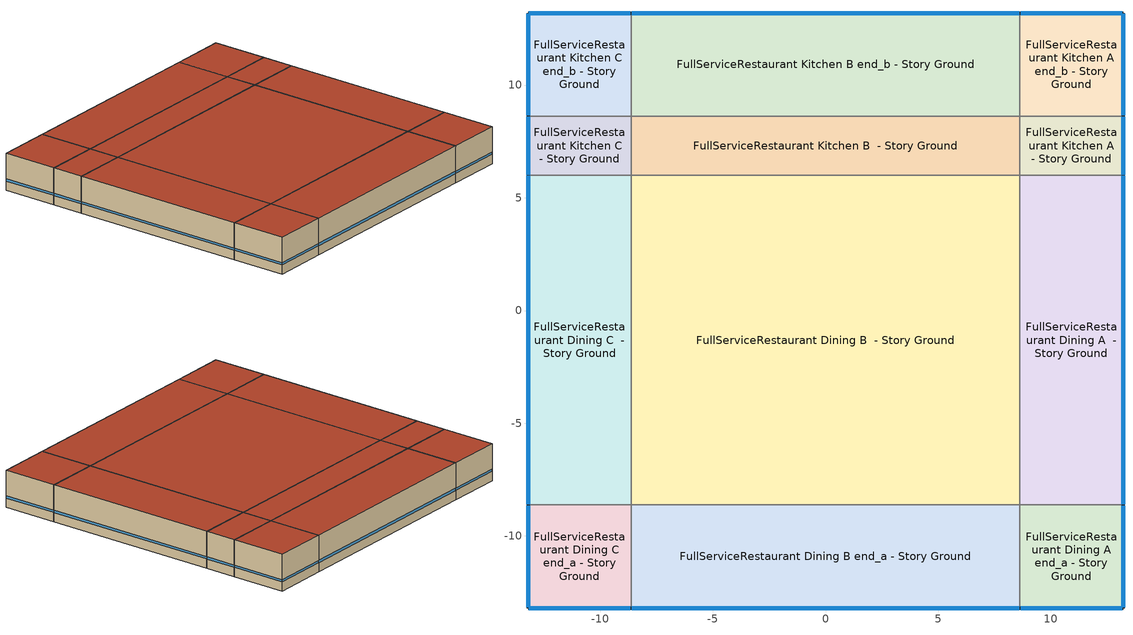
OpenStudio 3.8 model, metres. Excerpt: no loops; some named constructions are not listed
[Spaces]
FullServiceRestaurant Dining A end_a - Story Ground
 floor ground (Foundation F 126 Perim 914 Area 209): 13.2,-13.2 8.63,-13.2 8.63,-8.63 13.2,-8.63 z0
 wall outside: 8.63,-13.2 13.2,-13.2 13.2,-8.63 z0:3.05
 wall to FullServiceRestaurant Dining B end_a - Story Ground: 8.63,-8.63 8.63,-13.2 z0:3.05
 wall to FullServiceRestaurant Dining A  - Story Ground: 13.2,-8.63 8.63,-8.63 z0:3.05
 window (Window U-1.01 SHGC 0.74): 13.2,-13.17 13.2,-8.65 / 8.65,-13.2 13.17,-13.2 z0.76:0.95
 roof outside: 13.2,-8.63 8.63,-8.63 8.63,-13.2 13.2,-13.2 z3.05
FullServiceRestaurant Dining B end_a - Story Ground
 floor ground (Foundation F 126 Perim 1725 Area 7888): 8.63,-13.2 -8.63,-13.2 -8.63,-8.63 8.63,-8.63 z0
 wall outside: -8.63,-13.2 8.63,-13.2 z0:3.05
 wall to FullServiceRestaurant Dining C end_a - Story Ground: -8.63,-8.63 -8.63,-13.2 z0:3.05
 wall to FullServiceRestaurant Dining B  - Story Ground: 8.63,-8.63 -8.63,-8.63 z0:3.05
 window (Window U-1.01 SHGC 0.74): -8.6,-13.2 8.6,-13.2 z0.76:0.95
 roof outside: 8.63,-8.63 -8.63,-8.63 -8.63,-13.2 8.63,-13.2 z3.05
FullServiceRestaurant Dining C end_a - Story Ground
 floor ground (Foundation F 126 Perim 914 Area 209): -8.63,-13.2 -13.2,-13.2 -13.2,-8.63 -8.63,-8.63 z0
 wall outside: -13.2,-8.63 -13.2,-13.2 -8.63,-13.2 z0:3.05
 wall to FullServiceRestaurant Dining C  - Story Ground: -8.63,-8.63 -13.2,-8.63 z0:3.05
 window (Window U-1.01 SHGC 0.74): -13.17,-13.2 -8.65,-13.2 / -13.2,-8.65 -13.2,-13.17 z0.76:0.95
 roof outside: -8.63,-8.63 -13.2,-8.63 -13.2,-13.2 -8.63,-13.2 z3.05
FullServiceRestaurant Dining A  - Story Ground
 floor ground (Foundation F 126 Perim 1462 Area 6686): 13.2,-8.63 8.63,-8.63 8.63,6 13.2,6 z0
 wall outside: 13.2,-8.63 13.2,6 z0:3.05
 wall to FullServiceRestaurant Dining B  - Story Ground: 8.63,6 8.63,-8.63 z0:3.05
 wall to FullServiceRestaurant Kitchen A  - Story Ground: 13.2,6 8.63,6 z0:3.05
 window (Window U-1.01 SHGC 0.74): 13.2,-8.6 13.2,5.97 z0.76:0.95
 roof outside: 13.2,6 8.63,6 8.63,-8.63 13.2,-8.63 z3.05
FullServiceRestaurant Dining B  - Story Ground
 floor ground (Foundation F 126 Perim 0 Area 25229): 8.63,-8.63 -8.63,-8.63 -8.63,6 8.63,6 z0
 wall to FullServiceRestaurant Dining C  - Story Ground: -8.63,6 -8.63,-8.63 z0:3.05
 wall to FullServiceRestaurant Kitchen B  - Story Ground: 8.63,6 -8.63,6 z0:3.05
 roof outside: 8.63,6 -8.63,6 -8.63,-8.63 8.63,-8.63 z3.05
FullServiceRestaurant Dining C  - Story Ground
 floor ground (Foundation F 126 Perim 1462 Area 6686): -8.63,-8.63 -13.2,-8.63 -13.2,6 -8.63,6 z0
 wall outside: -13.2,6 -13.2,-8.63 z0:3.05
 wall to FullServiceRestaurant Kitchen C  - Story Ground: -8.63,6 -13.2,6 z0:3.05
 window (Window U-1.01 SHGC 0.74): -13.2,5.97 -13.2,-8.6 z0.76:0.95
 roof outside: -8.63,6 -13.2,6 -13.2,-8.63 -8.63,-8.63 z3.05
FullServiceRestaurant Kitchen A  - Story Ground
 floor ground (Foundation F 126 Perim 263 Area 1202): 13.2,6 8.63,6 8.63,8.63 13.2,8.63 z0
 wall outside: 13.2,6 13.2,8.63 z0:3.05
 wall to FullServiceRestaurant Kitchen B  - Story Ground: 8.63,8.63 8.63,6 z0:3.05
 wall to FullServiceRestaurant Kitchen A end_b - Story Ground: 13.2,8.63 8.63,8.63 z0:3.05
 window (Window U-1.01 SHGC 0.74): 13.2,6.02 13.2,8.6 z0.76:0.95
 roof outside: 13.2,8.63 8.63,8.63 8.63,6 13.2,6 z3.05
FullServiceRestaurant Kitchen B  - Story Ground
 floor ground (Foundation F 126 Perim 0 Area 4536): 8.63,6 -8.63,6 -8.63,8.63 8.63,8.63 z0
 wall to FullServiceRestaurant Kitchen C  - Story Ground: -8.63,8.63 -8.63,6 z0:3.05
 wall to FullServiceRestaurant Kitchen B end_b - Story Ground: 8.63,8.63 -8.63,8.63 z0:3.05
 roof outside: 8.63,8.63 -8.63,8.63 -8.63,6 8.63,6 z3.05
FullServiceRestaurant Kitchen C  - Story Ground
 floor ground (Foundation F 126 Perim 263 Area 1202): -8.63,6 -13.2,6 -13.2,8.63 -8.63,8.63 z0
 wall outside: -13.2,8.63 -13.2,6 z0:3.05
 wall to FullServiceRestaurant Kitchen C end_b - Story Ground: -8.63,8.63 -13.2,8.63 z0:3.05
 window (Window U-1.01 SHGC 0.74): -13.2,8.6 -13.2,6.02 z0.76:0.95
 roof outside: -8.63,8.63 -13.2,8.63 -13.2,6 -8.63,6 z3.05
FullServiceRestaurant Kitchen A end_b - Story Ground
 floor ground (Foundation F 126 Perim 914 Area 209): 13.2,8.63 8.63,8.63 8.63,13.2 13.2,13.2 z0
 wall outside: 13.2,8.63 13.2,13.2 8.63,13.2 z0:3.05
 wall to FullServiceRestaurant Kitchen B end_b - Story Ground: 8.63,13.2 8.63,8.63 z0:3.05
 window (Window U-1.01 SHGC 0.74): 13.2,8.65 13.2,13.17 / 13.17,13.2 8.65,13.2 z0.76:0.95
 roof outside: 13.2,13.2 8.63,13.2 8.63,8.63 13.2,8.63 z3.05
FullServiceRestaurant Kitchen B end_b - Story Ground
 floor ground (Foundation F 126 Perim 1725 Area 7888): 8.63,8.63 -8.63,8.63 -8.63,13.2 8.63,13.2 z0
 wall outside: 8.63,13.2 -8.63,13.2 z0:3.05
 wall to FullServiceRestaurant Kitchen C end_b - Story Ground: -8.63,13.2 -8.63,8.63 z0:3.05
 window (Window U-1.01 SHGC 0.74): 8.6,13.2 -8.6,13.2 z0.76:0.95
 roof outside: 8.63,13.2 -8.63,13.2 -8.63,8.63 8.63,8.63 z3.05
FullServiceRestaurant Kitchen C end_b - Story Ground
 floor ground (Foundation F 126 Perim 914 Area 209): -8.63,8.63 -13.2,8.63 -13.2,13.2 -8.63,13.2 z0
 wall outside: -8.63,13.2 -13.2,13.2 -13.2,8.63 z0:3.05
 window (Window U-1.01 SHGC 0.74): -13.2,13.17 -13.2,8.65 / -8.65,13.2 -13.17,13.2 z0.76:0.95
 roof outside: -8.63,13.2 -13.2,13.2 -13.2,8.63 -8.63,8.63 z3.05
[SizingPeriod:DesignDay] Barometric Pressure {Pa}=101037; Wind Speed {m/s}=4.6; Wind Direction {deg}=230; Rain Indicator=No; Snow Indicator=No; Day of Month=21; Day Type=SummerDesignDay; Daylight Saving Time Indicator=No; Humidity Condition Type=Wetbulb; Dry-Bulb Temperature Range Modifier Type=DefaultMultipliers; Solar Model Indicator=ASHRAETau
Name | Maximum Dry-Bulb Temperature {C} | Daily Dry-Bulb Temperature Range {deltaC} | Month | Wetbulb or DewPoint at Maximum Dry-Bulb {C} | ASHRAE Clear Sky Optical Depth for Beam Irradiance | ASHRAE Clear Sky Optical Depth for Diffuse Irradiance
Wilmington New Cast October .4% Condns DB=>MCWB 1 | 27.8 | 10.4 | 10 | 20.6 | 0.352 | 2.466
Wilmington New Cast September .4% Condns DB=>MCWB 1 | 32 | 9.7 | 9 | 22.9 | 0.404 | 2.32
[Schedule:Ruleset]
Name | Default Day Schedule | Summer Design Day Schedule | Winter Design Day Schedule
Clothing Schedule | Clothing Schedule Default Winter Clothes
FoodService_Restaurant BLDG_LIGHT_EndUseData | FoodService_Restaurant BLDG_LIGHT_EndUseData Default | FoodService_Restaurant BLDG_LIGHT_EndUseData Summer Design Day | FoodService_Restaurant BLDG_LIGHT_EndUseData Winter Design Day
FoodService_Restaurant BLDG_EQUIP_EndUseData | FoodService_Restaurant BLDG_EQUIP_EndUseData Default | FoodService_Restaurant BLDG_EQUIP_EndUseData Summer Design Day | FoodService_Restaurant BLDG_EQUIP_EndUseData Winter Design Day
FullServiceRestaurant Infil Half On | FullServiceRestaurant Infil Half On Default | FullServiceRestaurant Infil Half On Summer Design Day | FullServiceRestaurant Infil Half On Winter Design Day
FullServiceRestaurant Gas Equip | FullServiceRestaurant Gas Equip Default | FullServiceRestaurant Gas Equip Summer Design Day | FullServiceRestaurant Gas Equip Winter Design Day
FoodService_Restaurant BLDG_LIGHT_EndUseData BPR Adjusted | FoodService_Restaurant BLDG_LIGHT_EndUseData Default 1 | FoodService_Restaurant BLDG_LIGHT_EndUseData Summer Design Day 1 | FoodService_Restaurant BLDG_LIGHT_EndUseData Winter Design Day 1
FoodService_Restaurant BLDG_EQUIP_EndUseData BPR Adjusted | FoodService_Restaurant BLDG_EQUIP_EndUseData Default 1 | FoodService_Restaurant BLDG_EQUIP_EndUseData Summer Design Day 1 | FoodService_Restaurant BLDG_EQUIP_EndUseData Winter Design Day 1
[Schedule:Day]
Clothing Schedule Default Winter Clothes; FoodService_Restaurant BLDG_LIGHT_EndUseData Summer Design Day; FoodService_Restaurant BLDG_EQUIP_EndUseData Summer Design Day; FoodService_Restaurant BLDG_LIGHT_EndUseData Summer Design Day 1; FoodService_Restaurant BLDG_EQUIP_EndUseData Summer Design Day 1: 24, 0, 1
Clothing Schedule Summer Clothes: 24, 0, 0.5
Air Velocity Schedule Default: 24, 0, 0.2
Work Efficiency Schedule Default; FoodService_Restaurant BLDG_LIGHT_EndUseData Winter Design Day; FoodService_Restaurant BLDG_EQUIP_EndUseData Winter Design Day; FullServiceRestaurant Gas Equip Winter Design Day; FoodService_Restaurant BLDG_LIGHT_EndUseData Winter Design Day 1; FoodService_Restaurant BLDG_EQUIP_EndUseData Winter Design Day 1: 24, 0, 0
FullServiceRestaurant Bldg Occ Sat Day: Average, 5, 0, 0, 5, 15, 0.0125, 5, 30, 0.025, 5, 45, 0.0375, 6, 0, 0.05, 6, 15, 0.1625, 6, 30, 0.275, 6, 45, 0.3875, 7, 0, 0.5, 8, 0, 0.5, 8, 15, 0.475, 8, 30, 0.45, 8, 45, 0.425, 9, 0, 0.4, 9, 15, 0.4125, 9, 30, 0.425, 9, 45, 0.4375, 10, 0, 0.45, 10, 15, 0.4625, 10, 30, 0.475, 10, 45, 0.4875, 11, 0, 0.5, 12, 0, 0.5, 12, 15, 0.4625, 12, 30, 0.425, 12, 45, 0.3875, 13, 0, 0.35, 13, 15, 0.3375, 13, 30, 0.325, 13, 45, 0.3125, 14, 0, 0.3, 16, 0, 0.3, 16, 15, 0.4, 16, 30, 0.5, 16, 45, 0.6, 17, 0, 0.7, 18, 0, 0.7, 18, 15, 0.6875, 18, 30, 0.675, 18, 45, 0.6625, 19, 0, 0.65, 19, 15, 0.625, 19, 30, 0.6, 19, 45, 0.575, 20, 0, 0.55, 20, 15, 0.5, 20, 30, 0.45, 20, 45, 0.4, 21, 0, 0.35, 21, 15, 0.275, 21, 30, 0.2, 21, 45, 0.125, 22, 0, 0.05, 22, 15, 0.0375, 22, 30, 0.025, 22, 45, 0.0125, 23, 0, 0, 24, 0, 0
FullServiceRestaurant Bldg Occ Sun Day: Average, 5, 0, 0, 5, 15, 0.0125, 5, 30, 0.025, 5, 45, 0.0375, 6, 0, 0.05, 6, 15, 0.1625, 6, 30, 0.275, 6, 45, 0.3875, 7, 0, 0.5, 7, 30, 0.5, 7, 45, 0.4625, 8, 0, 0.425, 8, 15, 0.3875, 8, 30, 0.35, 8, 45, 0.3125, 9, 0, 0.275, 9, 15, 0.2375, 9, 30, 0.2, 9, 45, 0.25, 10, 0, 0.3, 10, 15, 0.35, 10, 30, 0.4, 10, 45, 0.45, 11, 0, 0.5, 12, 0, 0.5, 12, 15, 0.45, 12, 30, 0.4, 12, 45, 0.35, 13, 0, 0.3, 13, 15, 0.275, 13, 30, 0.25, 13, 45, 0.225, 14, 0, 0.2, 14, 15, 0.2125, 14, 30, 0.225, 14, 45, 0.2375, 15, 0, 0.25, 15, 15, 0.275, 15, 30, 0.3, 15, 45, 0.325, 16, 0, 0.35, 16, 15, 0.4, 16, 30, 0.45, 16, 45, 0.5, 17, 0, 0.55, 17, 15, 0.5875, 17, 30, 0.625, 17, 45, 0.6625, 18, 0, 0.7, 18, 15, 0.6125, 18, 30, 0.525, 18, 45, 0.4375, 19, 0, 0.35, 19, 15, 0.3125, 19, 30, 0.275, 19, 45, 0.2375, 20, 0, 0.2, 21, 0, 0.2, 21, 15, 0.1625, 21, 30, 0.125, 21, 45, 0.0875, 22, 0, 0.05, 22, 15, 0.0375, 22, 30, 0.025, 22, 45, 0.0125, 23, 0, 0, 24, 0, 0
FoodService_Restaurant BLDG_LIGHT_EndUseData Default: Average, 0, 15, 0.448694, 0, 30, 0.414388, 0, 45, 0.390493, 1, 0, 0.366598, 1, 15, 0.342703, 1, 30, 0.318808, 1, 45, 0.307923, 2, 0, 0.297039, 2, 15, 0.286154, 2, 30, 0.27527, 2, 45, 0.270536, 3, 0, 0.265803, 3, 15, 0.261069, 3, 30, 0.256336, 3, 45, 0.258912, 4, 0, 0.261488, 4, 15, 0.264065, 4, 30, 0.266641, 4, 45, 0.268898, 5, 0, 0.271156, 5, 15, 0.273413, 5, 30, 0.27567, 5, 45, 0.28172, 6, 0, 0.287771, 6, 15, 0.293821, 6, 30, 0.299872, 6, 45, 0.327251, 7, 0, 0.354631, 7, 15, 0.382011, 7, 30, 0.409391, 7, 45, 0.441211, 8, 0, 0.473031, 8, 15, 0.504852, 8, 30, 0.536672, 8, 45, 0.564383, 9, 0, 0.592093, 9, 15, 0.619803, 9, 30, 0.647513, 9, 45, 0.66562, 10, 0, 0.683728, 10, 15, 0.701835, 10, 30, 0.719943, 10, 45, 0.727528, 11, 0, 0.735112, 11, 15, 0.742697, 11, 30, 0.750282, 11, 45, 0.751146, 12, 0, 0.752009, 12, 15, 0.752873, 12, 30, 0.753736, 12, 45, 0.754057, 13, 0, 0.754377, 13, 15, 0.754698, 13, 30, 0.755019, 13, 45, 0.755124, 14, 0, 0.755229, 14, 15, 0.755334, 14, 30, 0.755439, 14, 45, 0.75514, 15, 0, 0.754842, 15, 15, 0.754543, 15, 30, 0.754245, 15, 45, 0.754332, 16, 0, 0.754418, 16, 15, 0.754505, 16, 30, 0.754592, 16, 45, 0.754481, 17, 0, 0.75437, 17, 15, 0.754259, 17, 30, 0.754149, 17, 45, 0.757791, 18, 0, 0.761434, 18, 15, 0.765076, 18, 30, 0.768719, 18, 45, 0.768791, 19, 0, 0.768863, 19, 15, 0.768935, 19, 30, 0.769007, 19, 45, 0.76771, 20, 0, 0.766413, 20, 15, 0.765115, 20, 30, 0.763818, 20, 45, 0.758298, 21, 0, 0.752779, 21, 15, 0.747259, 21, 30, 0.741739, 21, 45, 0.726026, 22, 0, 0.710313, 22, 15, 0.6946, 22, 30, 0.678887, 22, 45, 0.647068, 23, 0, 0.61525, 23, 15, 0.583431, 23, 30, 0.551612, 23, 45, 0.517306, 24, 0, 0.483
FoodService_Restaurant BLDG_EQUIP_EndUseData Default: Average, 0, 15, 0.036094, 0, 30, 0.0349795, 0, 45, 0.033865, 1, 0, 0.0327505, 1, 15, 0.031636, 1, 30, 0.0440643, 1, 45, 0.0564927, 2, 0, 0.068921, 2, 15, 0.0901505, 2, 30, 0.11138, 2, 45, 0.132609, 3, 0, 0.153839, 3, 15, 0.15955, 3, 30, 0.165261, 3, 45, 0.170972, 4, 0, 0.176683, 4, 15, 0.181556, 4, 30, 0.186428, 4, 45, 0.191301, 5, 0, 0.196174, 5, 15, 0.214018, 5, 30, 0.231862, 5, 45, 0.249706, 6, 0, 0.26755, 6, 15, 0.297036, 6, 30, 0.326521, 6, 45, 0.356007, 7, 0, 0.385492, 7, 15, 0.406222, 7, 30, 0.426951, 7, 45, 0.44768, 8, 0, 0.46841, 8, 15, 0.475041, 8, 30, 0.481673, 8, 45, 0.488304, 9, 0, 0.494935, 9, 15, 0.501039, 9, 30, 0.507142, 9, 45, 0.513246, 10, 0, 0.519349, 10, 7, 0.522401, 10, 22, 0.525517, 10, 37, 0.528632, 10, 52, 0.531748, 11, 7, 0.534863, 11, 22, 0.533293, 11, 37, 0.531723, 11, 52, 0.530153, 12, 7, 0.528583, 12, 22, 0.530897, 12, 37, 0.533211, 12, 52, 0.535525, 13, 7, 0.537839, 13, 22, 0.536925, 13, 37, 0.536011, 13, 52, 0.535097, 14, 7, 0.534183, 14, 22, 0.534993, 14, 37, 0.535802, 14, 52, 0.536612, 15, 7, 0.537422, 15, 22, 0.539933, 15, 37, 0.542444, 15, 52, 0.544955, 16, 7, 0.547466, 16, 22, 0.547077, 16, 37, 0.546687, 16, 52, 0.546298, 17, 7, 0.545909, 17, 22, 0.540587, 17, 37, 0.535265, 17, 52, 0.529943, 18, 7, 0.524621, 18, 22, 0.515368, 18, 37, 0.506116, 18, 52, 0.496863, 19, 7, 0.48761, 19, 15, 0.482984, 19, 30, 0.465932, 19, 45, 0.44888, 20, 0, 0.431828, 20, 15, 0.414776, 20, 30, 0.374302, 20, 45, 0.333829, 21, 0, 0.293355, 21, 15, 0.252882, 21, 30, 0.216473, 21, 45, 0.180064, 22, 0, 0.143655, 22, 15, 0.107246, 22, 30, 0.093217, 22, 45, 0.079188, 23, 0, 0.065159, 23, 15, 0.05113, 23, 30, 0.047371, 23, 45, 0.043612, 24, 0, 0.039853
FoodService_Restaurant BLDG_EQUIP_EndUseData Fri Day: Average, 0, 15, 0.0654663, 0, 30, 0.0643916, 0, 45, 0.0633168, 1, 0, 0.0622421, 1, 15, 0.0611674, 1, 30, 0.0731628, 1, 45, 0.0851581, 2, 0, 0.0971535, 2, 15, 0.117347, 2, 30, 0.13754, 2, 45, 0.157734, 3, 0, 0.177927, 3, 15, 0.183529, 3, 30, 0.189131, 3, 45, 0.194733, 4, 0, 0.200335, 4, 15, 0.20491, 4, 30, 0.209485, 4, 45, 0.214059, 5, 0, 0.218634, 5, 15, 0.235326, 5, 30, 0.252018, 5, 45, 0.26871, 6, 0, 0.285402, 6, 15, 0.317513, 6, 30, 0.349624, 6, 45, 0.381734, 7, 0, 0.413845, 7, 15, 0.435799, 7, 30, 0.457752, 7, 45, 0.479706, 8, 0, 0.50166, 8, 15, 0.514879, 8, 30, 0.528098, 8, 45, 0.541318, 9, 0, 0.554537, 9, 15, 0.567098, 9, 30, 0.579659, 9, 45, 0.59222, 10, 0, 0.604781, 10, 7, 0.611062, 10, 22, 0.611215, 10, 37, 0.611368, 10, 52, 0.611521, 11, 7, 0.611674, 11, 22, 0.606017, 11, 37, 0.600361, 11, 52, 0.594704, 12, 7, 0.589048, 12, 22, 0.584274, 12, 37, 0.5795, 12, 52, 0.574726, 13, 7, 0.569952, 13, 22, 0.567996, 13, 37, 0.566041, 13, 52, 0.564085, 14, 7, 0.562129, 14, 22, 0.561549, 14, 37, 0.560969, 14, 52, 0.56039, 15, 7, 0.55981, 15, 22, 0.565737, 15, 37, 0.571663, 15, 52, 0.57759, 16, 7, 0.583517, 16, 22, 0.583056, 16, 37, 0.582596, 16, 52, 0.582135, 17, 7, 0.581674, 17, 22, 0.576903, 17, 37, 0.572132, 17, 52, 0.567361, 18, 7, 0.56259, 18, 22, 0.555193, 18, 37, 0.547797, 18, 52, 0.5404, 19, 7, 0.533004, 19, 15, 0.529306, 19, 30, 0.515861, 19, 45, 0.502416, 20, 0, 0.488971, 20, 15, 0.475526, 20, 30, 0.454559, 20, 45, 0.433593, 21, 0, 0.412627, 21, 15, 0.39166, 21, 30, 0.355875, 21, 45, 0.32009, 22, 0, 0.284304, 22, 15, 0.248519, 22, 30, 0.206754, 22, 45, 0.164989, 23, 0, 0.123224, 23, 15, 0.0814597, 23, 30, 0.0774613, 23, 45, 0.073463, 24, 0, 0.0694646
FoodService_Restaurant BLDG_EQUIP_EndUseData Sat Day: Average, 0, 15, 0.057106, 0, 30, 0.0594654, 0, 45, 0.0618247, 1, 0, 0.0641841, 1, 15, 0.0665435, 1, 30, 0.0689029, 1, 45, 0.0712623, 2, 0, 0.0736217, 2, 15, 0.075981, 2, 30, 0.0783404, 2, 45, 0.0806998, 3, 0, 0.0830592, 3, 15, 0.103032, 3, 30, 0.123005, 3, 45, 0.142978, 4, 0, 0.162951, 4, 15, 0.168649, 4, 30, 0.174348, 4, 45, 0.180047, 5, 0, 0.185746, 5, 15, 0.188976, 5, 30, 0.192207, 5, 45, 0.195438, 6, 0, 0.198668, 6, 15, 0.215869, 6, 30, 0.23307, 6, 45, 0.250271, 7, 0, 0.267472, 7, 15, 0.304034, 7, 30, 0.340597, 7, 45, 0.37716, 8, 0, 0.413722, 8, 15, 0.437096, 8, 30, 0.460469, 8, 45, 0.483842, 9, 0, 0.507216, 9, 15, 0.537683, 9, 30, 0.56815, 9, 45, 0.598618, 10, 0, 0.629085, 10, 15, 0.63074, 10, 30, 0.632396, 10, 45, 0.634051, 11, 0, 0.635706, 11, 15, 0.632211, 11, 30, 0.628717, 11, 45, 0.625222, 12, 0, 0.621727, 12, 15, 0.616119, 12, 30, 0.610511, 12, 45, 0.604902, 13, 0, 0.599294, 13, 15, 0.594302, 13, 30, 0.58931, 13, 45, 0.584319, 14, 0, 0.579327, 14, 15, 0.578563, 14, 30, 0.577798, 14, 45, 0.577033, 15, 0, 0.576269, 15, 15, 0.575374, 15, 30, 0.574479, 15, 45, 0.573585, 16, 0, 0.57269, 16, 15, 0.570944, 16, 30, 0.569198, 16, 45, 0.567453, 17, 0, 0.565707, 17, 15, 0.553271, 17, 30, 0.540835, 17, 45, 0.528399, 18, 0, 0.515963, 18, 15, 0.502145, 18, 30, 0.488327, 18, 45, 0.47451, 19, 0, 0.460692, 19, 15, 0.441369, 19, 30, 0.422046, 19, 45, 0.402723, 20, 0, 0.383399, 20, 15, 0.346574, 20, 30, 0.309749, 20, 45, 0.272924, 21, 0, 0.236099, 21, 15, 0.204853, 21, 30, 0.173608, 21, 45, 0.142363, 22, 0, 0.111118, 22, 15, 0.0989206, 22, 30, 0.0867236, 22, 45, 0.0745265, 23, 0, 0.0623295, 23, 15, 0.0604337, 23, 30, 0.058538, 23, 45, 0.0566423, 24, 0, 0.0547466
FoodService_Restaurant BLDG_EQUIP_EndUseData Sun Day: Average, 0, 15, 0.0567536, 0, 30, 0.0587605, 0, 45, 0.0607675, 1, 0, 0.0627745, 1, 15, 0.0647814, 1, 30, 0.0667884, 1, 45, 0.0687954, 2, 0, 0.0708023, 2, 15, 0.0728093, 2, 30, 0.0748163, 2, 45, 0.0768232, 3, 0, 0.0788302, 3, 15, 0.0966782, 3, 30, 0.114526, 3, 45, 0.132374, 4, 0, 0.150222, 4, 15, 0.157036, 4, 30, 0.163851, 4, 45, 0.170665, 5, 0, 0.177479, 5, 15, 0.180283, 5, 30, 0.183086, 5, 45, 0.18589, 6, 0, 0.188694, 6, 15, 0.201952, 6, 30, 0.215211, 6, 45, 0.228469, 7, 0, 0.241728, 7, 15, 0.274937, 7, 30, 0.308145, 7, 45, 0.341354, 8, 0, 0.374563, 8, 15, 0.404744, 8, 30, 0.434924, 8, 45, 0.465105, 9, 0, 0.495285, 9, 15, 0.526291, 9, 30, 0.557297, 9, 45, 0.588304, 10, 0, 0.61931, 10, 15, 0.620197, 10, 30, 0.621084, 10, 45, 0.621971, 11, 0, 0.622858, 11, 15, 0.619806, 11, 30, 0.616754, 11, 45, 0.613702, 12, 0, 0.610649, 12, 15, 0.605077, 12, 30, 0.599504, 12, 45, 0.593931, 13, 0, 0.588358, 13, 15, 0.58389, 13, 30, 0.579422, 13, 45, 0.574955, 14, 0, 0.570487, 14, 15, 0.56609, 14, 30, 0.561693, 14, 45, 0.557296, 15, 0, 0.552898, 15, 15, 0.552841, 15, 30, 0.552784, 15, 45, 0.552727, 16, 0, 0.55267, 16, 15, 0.549972, 16, 30, 0.547274, 16, 45, 0.544575, 17, 0, 0.541877, 17, 15, 0.52657, 17, 30, 0.511263, 17, 45, 0.495956, 18, 0, 0.480649, 18, 15, 0.464057, 18, 30, 0.447465, 18, 45, 0.430873, 19, 0, 0.41428, 19, 15, 0.375163, 19, 30, 0.336046, 19, 45, 0.296929, 20, 0, 0.257812, 20, 15, 0.2242, 20, 30, 0.190588, 20, 45, 0.156976, 21, 0, 0.123364, 21, 15, 0.120384, 21, 30, 0.117405, 21, 45, 0.114426, 22, 0, 0.111447, 22, 15, 0.0996658, 22, 30, 0.0878845, 22, 45, 0.0761031, 23, 0, 0.0643218, 23, 15, 0.061928, 23, 30, 0.0595342, 23, 45, 0.0571404, 24, 0, 0.0547466
FullServiceRestaurant Infil Half On Default; FullServiceRestaurant Infil Half On Winter Design Day; FullServiceRestaurant Infil Half On Summer Design Day; FullServiceRestaurant Infil Half On Default|WntrDsn|SmrDsn|Sun|Sat Day: 5, 0, 1, 24, 0, 0.5
FullServiceRestaurant Gas Equip Default; autogen FullServiceRestaurant Gas Equip 1_day_sch: Average, 0, 15, 0.0275, 0, 30, 0.02, 4, 30, 0.02, 4, 45, 0.0275, 5, 0, 0.035, 5, 15, 0.0425, 5, 30, 0.05, 5, 45, 0.0625, 6, 0, 0.075, 6, 15, 0.0875, 6, 30, 0.1, 6, 45, 0.1125, 7, 0, 0.125, 7, 15, 0.1375, 7, 30, 0.15, 7, 45, 0.1625, 8, 0, 0.175, 8, 15, 0.1875, 8, 30, 0.2, 8, 45, 0.1875, 9, 0, 0.175, 9, 15, 0.1625, 9, 30, 0.15, 9, 45, 0.175, 10, 0, 0.2, 10, 15, 0.225, 10, 30, 0.25, 12, 30, 0.25, 12, 45, 0.2375, 13, 0, 0.225, 13, 15, 0.2125, 13, 30, 0.2, 13, 45, 0.1875, 14, 0, 0.175, 14, 15, 0.1625, 14, 30, 0.15, 14, 45, 0.1625, 15, 0, 0.175, 15, 15, 0.1875, 15, 30, 0.2, 15, 45, 0.225, 16, 0, 0.25, 16, 15, 0.275, 16, 30, 0.3, 18, 0, 0.3, 18, 15, 0.2875, 18, 30, 0.275, 18, 45, 0.2625, 19, 0, 0.25, 19, 15, 0.2375, 19, 30, 0.225, 19, 45, 0.2125, 20, 0, 0.2, 20, 30, 0.2, 20, 45, 0.1875, 21, 0, 0.175, 21, 15, 0.1625, 21, 30, 0.15, 21, 45, 0.1375, 22, 0, 0.125, 22, 15, 0.1125, 22, 30, 0.1, 22, 45, 0.0875, 23, 0, 0.075, 23, 15, 0.0625, 23, 30, 0.05, 23, 45, 0.0425, 24, 0, 0.035
FullServiceRestaurant Gas Equip Default|Sun Day: Average, 4, 0, 0.02, 4, 15, 0.0275, 4, 30, 0.035, 4, 45, 0.0425, 5, 0, 0.05, 5, 15, 0.0625, 5, 30, 0.075, 5, 45, 0.0875, 6, 0, 0.1, 6, 15, 0.1125, 6, 30, 0.125, 6, 45, 0.1375, 7, 0, 0.15, 7, 15, 0.1625, 7, 30, 0.175, 7, 45, 0.1875, 8, 0, 0.2, 8, 15, 0.1875, 8, 30, 0.175, 8, 45, 0.1625, 9, 0, 0.15, 9, 15, 0.175, 9, 30, 0.2, 9, 45, 0.225, 10, 0, 0.25, 11, 0, 0.25, 11, 15, 0.2375, 11, 30, 0.225, 11, 45, 0.2125, 12, 0, 0.2, 12, 15, 0.1875, 12, 30, 0.175, 12, 45, 0.1625, 13, 0, 0.15, 13, 15, 0.1625, 13, 30, 0.175, 13, 45, 0.1875, 14, 0, 0.2, 14, 15, 0.225, 14, 30, 0.25, 14, 45, 0.275, 15, 0, 0.3, 16, 30, 0.3, 16, 45, 0.275, 17, 0, 0.25, 17, 15, 0.225, 17, 30, 0.2, 18, 0, 0.2, 18, 15, 0.1875, 18, 30, 0.175, 18, 45, 0.1625, 19, 0, 0.15, 19, 15, 0.1375, 19, 30, 0.125, 19, 45, 0.1125, 20, 0, 0.1, 20, 15, 0.0875, 20, 30, 0.075, 20, 45, 0.0625, 21, 0, 0.05, 21, 15, 0.0425, 21, 30, 0.035, 21, 45, 0.0275, 22, 0, 0.02, 24, 0, 0.02
FullServiceRestaurant Gas Equip Summer Design Day: 24, 0, 0.25
Building Hours of Operation NonResidential Saturday; Building Hours of Operation NonResidential Sunday: 6, 30, 0, 21, 30, 1, 24, 0, 0
autogen FoodService_Restaurant BLDG_LIGHT_EndUseData 0_day_sch; autogen FoodService_Restaurant BLDG_LIGHT_EndUseData 1_day_sch: Average, 0, 15, 0.480725, 0, 30, 0.44985, 0, 45, 0.428344, 1, 0, 0.406839, 1, 15, 0.385333, 1, 30, 0.363828, 1, 45, 0.354032, 2, 0, 0.344236, 2, 15, 0.33444, 2, 30, 0.324643, 2, 45, 0.320383, 3, 0, 0.316123, 3, 15, 0.311863, 3, 30, 0.307603, 3, 45, 0.309922, 4, 0, 0.31224, 4, 15, 0.314559, 4, 30, 0.316878, 4, 45, 0.318909, 5, 0, 0.320941, 5, 15, 0.322972, 5, 30, 0.325004, 5, 45, 0.330449, 6, 0, 0.335895, 6, 15, 0.34134, 6, 30, 0.346785, 6, 45, 0.371427, 7, 0, 0.396069, 7, 15, 0.420711, 7, 30, 0.445352, 7, 45, 0.473991, 8, 0, 0.502629, 8, 15, 0.531268, 8, 30, 0.559906, 8, 45, 0.584845, 9, 0, 0.609784, 9, 15, 0.634723, 9, 30, 0.659662, 9, 45, 0.675959, 10, 0, 0.692256, 10, 15, 0.708552, 10, 30, 0.724849, 10, 45, 0.731676, 11, 0, 0.738502, 11, 15, 0.745328, 11, 30, 0.752155, 11, 45, 0.752932, 12, 0, 0.753709, 12, 15, 0.754486, 12, 30, 0.755263, 12, 45, 0.755552, 13, 0, 0.75584, 13, 15, 0.756129, 13, 30, 0.756417, 13, 45, 0.756512, 14, 0, 0.756607, 14, 15, 0.756701, 14, 30, 0.756796, 14, 45, 0.756527, 15, 0, 0.756258, 15, 15, 0.75599, 15, 30, 0.755721, 15, 45, 0.755799, 16, 0, 0.755877, 16, 15, 0.755955, 16, 30, 0.756033, 16, 45, 0.755934, 17, 0, 0.755834, 17, 15, 0.755734, 17, 30, 0.755634, 17, 45, 0.758913, 18, 0, 0.762191, 18, 15, 0.765469, 18, 30, 0.768747, 18, 45, 0.768812, 19, 0, 0.768877, 19, 15, 0.768942, 19, 30, 0.769007, 19, 45, 0.76784, 20, 0, 0.766672, 20, 15, 0.765505, 20, 30, 0.764337, 20, 45, 0.759369, 21, 0, 0.754401, 21, 15, 0.749434, 21, 30, 0.744466, 21, 45, 0.730324, 22, 0, 0.716183, 22, 15, 0.702041, 22, 30, 0.687899, 22, 45, 0.659262, 23, 0, 0.630625, 23, 15, 0.601988, 23, 30, 0.573351, 23, 45, 0.542476, 24, 0, 0.511601
autogen FullServiceRestaurant Activity 0_day_sch; autogen FullServiceRestaurant Activity 1_day_sch: Average, 24, 0, 120
autogen FullServiceRestaurant ClgSetp 0_day_sch; autogen FullServiceRestaurant ClgSetp 1_day_sch; autogen FullServiceRestaurant ClgSetp Kitchen 0_day_sch; autogen FullServiceRestaurant ClgSetp Kitchen 1_day_sch: Average, 1, 0, 22.7778, 5, 0, 22.7778, 24, 0, 22.7778
autogen FullServiceRestaurant HtgSetp 0_day_sch; autogen FullServiceRestaurant HtgSetp 1_day_sch; autogen FullServiceRestaurant HtgSetp Kitchen 0_day_sch; autogen FullServiceRestaurant HtgSetp Kitchen 1_day_sch: Average, 1, 0, 20, 5, 0, 18.3333, 24, 0, 20
FoodService_Restaurant BLDG_LIGHT_EndUseData Default 1: No, 0, 15, 0.480725, 0, 30, 0.44985, 0, 45, 0.428344, 1, 0, 0.406839, 1, 15, 0.385333, 1, 30, 0.363828, 1, 45, 0.354032, 2, 0, 0.344236, 2, 15, 0.33444, 2, 30, 0.324643, 2, 45, 0.320383, 3, 0, 0.316123, 3, 15, 0.311863, 3, 30, 0.307603, 3, 45, 0.309922, 4, 0, 0.31224, 4, 15, 0.314559, 4, 30, 0.316878, 4, 45, 0.318909, 5, 0, 0.320941, 5, 15, 0.322972, 5, 30, 0.325004, 5, 45, 0.330449, 6, 0, 0.335895, 6, 15, 0.34134, 6, 30, 0.346785, 6, 45, 0.371427, 7, 0, 0.396069, 7, 15, 0.420711, 7, 30, 0.445352, 7, 45, 0.473991, 8, 0, 0.502629, 8, 15, 0.531268, 8, 30, 0.559906, 8, 45, 0.584845, 9, 0, 0.609784, 9, 15, 0.634723, 9, 30, 0.659662, 9, 45, 0.675959, 10, 0, 0.692256, 10, 15, 0.708552, 10, 30, 0.724849, 10, 45, 0.731676, 11, 0, 0.738502, 11, 15, 0.745328, 11, 30, 0.752155, 11, 45, 0.752932, 12, 0, 0.753709, 12, 15, 0.754486, 12, 30, 0.755263, 12, 45, 0.755552, 13, 0, 0.75584, 13, 15, 0.756129, 13, 30, 0.756417, 13, 45, 0.756512, 14, 0, 0.756607, 14, 15, 0.756701, 14, 30, 0.756796, 14, 45, 0.756527, 15, 0, 0.756258, 15, 15, 0.75599, 15, 30, 0.755721, 15, 45, 0.755799, 16, 0, 0.755877, 16, 15, 0.755955, 16, 30, 0.756033, 16, 45, 0.755934, 17, 0, 0.755834, 17, 15, 0.755734, 17, 30, 0.755634, 17, 45, 0.758913, 18, 0, 0.762191, 18, 15, 0.765469, 18, 30, 0.768747, 18, 45, 0.768812, 19, 0, 0.768877, 19, 15, 0.768942, 19, 30, 0.769007, 19, 45, 0.76784, 20, 0, 0.766672, 20, 15, 0.765505, 20, 30, 0.764337, 20, 45, 0.759369, 21, 0, 0.754401, 21, 15, 0.749434, 21, 30, 0.744466, 21, 45, 0.730324, 22, 0, 0.716183, 22, 15, 0.702041, 22, 30, 0.687899, 22, 45, 0.659262, 23, 0, 0.630625, 23, 15, 0.601988, 23, 30, 0.573351, 23, 45, 0.542476, 24, 0, 0.511601
FoodService_Restaurant BLDG_EQUIP_EndUseData Default 1: No, 0, 15, 0.0590049, 0, 30, 0.0579403, 0, 45, 0.0568757, 1, 0, 0.0558112, 1, 15, 0.0547466, 1, 30, 0.0666181, 1, 45, 0.0784896, 2, 0, 0.0903611, 2, 15, 0.110639, 2, 30, 0.130918, 2, 45, 0.151196, 3, 0, 0.171475, 3, 15, 0.17693, 3, 30, 0.182385, 3, 45, 0.18784, 4, 0, 0.193295, 4, 15, 0.19795, 4, 30, 0.202604, 4, 45, 0.207258, 5, 0, 0.211913, 5, 15, 0.228957, 5, 30, 0.246002, 5, 45, 0.263046, 6, 0, 0.280091, 6, 15, 0.308255, 6, 30, 0.33642, 6, 45, 0.364584, 7, 0, 0.392749, 7, 15, 0.41255, 7, 30, 0.43235, 7, 45, 0.452151, 8, 0, 0.471952, 8, 15, 0.478286, 8, 30, 0.48462, 8, 45, 0.490954, 9, 0, 0.497289, 9, 15, 0.503119, 9, 30, 0.508949, 9, 45, 0.514779, 10, 0, 0.520609, 10, 7, 0.523524, 10, 22, 0.5265, 10, 37, 0.529476, 10, 52, 0.532452, 11, 7, 0.535428, 11, 22, 0.533928, 11, 37, 0.532428, 11, 52, 0.530929, 12, 7, 0.529429, 12, 22, 0.531639, 12, 37, 0.53385, 12, 52, 0.53606, 13, 7, 0.53827, 13, 22, 0.537397, 13, 37, 0.536524, 13, 52, 0.535651, 14, 7, 0.534778, 14, 22, 0.535552, 14, 37, 0.536325, 14, 52, 0.537099, 15, 7, 0.537872, 15, 22, 0.54027, 15, 37, 0.542669, 15, 52, 0.545067, 16, 7, 0.547466, 16, 22, 0.547094, 16, 37, 0.546722, 16, 52, 0.546351, 17, 7, 0.545979, 17, 22, 0.540895, 17, 37, 0.535812, 17, 52, 0.530728, 18, 7, 0.525645, 18, 22, 0.516806, 18, 37, 0.507968, 18, 52, 0.49913, 19, 7, 0.490292, 19, 15, 0.485873, 19, 30, 0.469585, 19, 45, 0.453297, 20, 0, 0.437009, 20, 15, 0.420721, 20, 30, 0.382061, 20, 45, 0.343401, 21, 0, 0.30474, 21, 15, 0.26608, 21, 30, 0.231302, 21, 45, 0.196525, 22, 0, 0.161747, 22, 15, 0.126969, 22, 30, 0.113569, 22, 45, 0.100168, 23, 0, 0.0867677, 23, 15, 0.0733672, 23, 30, 0.0697766, 23, 45, 0.066186, 24, 0, 0.0625955
12 Zone PVAV Occ Sch Sunday 3: 6, 0, 0, 21, 15, 1, 24, 0, 0
12 Zone PVAV Occ Sch Saturday 3: 6, 0, 0, 21, 30, 1, 24, 0, 0
Infiltration HVAC Off Schedule Schedule Day 0 1: 6, 0, 1, 21, 15, 0, 24, 0, 1
Infiltration HVAC Off Schedule Schedule Day 2: 6, 0, 1, 21, 30, 0, 24, 0, 1
[Schedule:Rule]
Schedule Rule 1: Schedule Ruleset=Clothing Schedule; Rule Order=0; Day Schedule=Clothing Schedule Summer Clothes; Date Specification Type=DateRange; Start Month=5; Start Day=1; End Month=9; End Day=30
Schedule Rule 6: Schedule Ruleset=FoodService_Restaurant BLDG_EQUIP_EndUseData; Rule Order=2; Day Schedule=FoodService_Restaurant BLDG_EQUIP_EndUseData Fri Day; Date Specification Type=DateRange; Start Month=1; Start Day=1; End Month=12; End Day=31; Apply Friday=Yes
Schedule Rule 7: Schedule Ruleset=FoodService_Restaurant BLDG_EQUIP_EndUseData; Rule Order=1; Day Schedule=FoodService_Restaurant BLDG_EQUIP_EndUseData Sat Day; Date Specification Type=DateRange; Start Month=1; Start Day=1; End Month=12; End Day=31; Apply Saturday=Yes
Schedule Rule 8: Schedule Ruleset=FoodService_Restaurant BLDG_EQUIP_EndUseData; Rule Order=0; Day Schedule=FoodService_Restaurant BLDG_EQUIP_EndUseData Sun Day; Date Specification Type=DateRange; Start Month=1; Start Day=1; End Month=12; End Day=31; Apply Sunday=Yes
Schedule Rule 9: Schedule Ruleset=FullServiceRestaurant Infil Half On; Rule Order=0; Day Schedule=FullServiceRestaurant Infil Half On Default|WntrDsn|SmrDsn|Sun|Sat Day; Date Specification Type=DateRange; Start Month=1; Start Day=1; End Month=12; End Day=31; Apply Saturday=Yes; Apply Sunday=Yes
Schedule Rule 10: Schedule Ruleset=FullServiceRestaurant Gas Equip; Rule Order=0; Day Schedule=FullServiceRestaurant Gas Equip Default|Sun Day; Date Specification Type=DateRange; Start Month=1; Start Day=1; End Month=12; End Day=31; Apply Sunday=Yes
autogen FoodService_Restaurant BLDG_LIGHT_EndUseData 0: Schedule Ruleset=FoodService_Restaurant BLDG_LIGHT_EndUseData; Rule Order=0; Day Schedule=autogen FoodService_Restaurant BLDG_LIGHT_EndUseData 0_day_sch; Date Specification Type=SpecificDates; Apply Friday=Yes; Apply Saturday=Yes; Apply Sunday=Yes; Apply Monday=Yes; Apply Tuesday=Yes; Apply Wednesday=Yes; Apply Thursday=Yes; Specific Month 1=1; Specific Day 1=6; Specific Month 2=1; Specific Day 2=13; Specific Month 3=1; Specific Day 3=20; Specific Month 4=1; Specific Day 4=27; Specific Month 5=2; Specific Day 5=3; Specific Month 6=2; Specific Day 6=10; Specific Month 7=2; Specific Day 7=17; Specific Month 8=2; Specific Day 8=24; Specific Month 9=3; Specific Day 9=3; Specific Month 10=3; Specific Day 10=10; Specific Month 11=3; Specific Day 11=17; Specific Month 12=3; Specific Day 12=24; Specific Month 13=3; Specific Day 13=31; Specific Month 14=4; Specific Day 14=7; Specific Month 15=4; Specific Day 15=14; Specific Month 16=4; Specific Day 16=21; Specific Month 17=4; Specific Day 17=28; Specific Month 18=5; Specific Day 18=5; Specific Month 19=5; Specific Day 19=12; Specific Month 20=5; Specific Day 20=19; Specific Month 21=5; Specific Day 21=26; Specific Month 22=6; Specific Day 22=2; Specific Month 23=6; Specific Day 23=9; Specific Month 24=6; Specific Day 24=16; Specific Month 25=6; Specific Day 25=23; Specific Month 26=6; Specific Day 26=30; Specific Month 27=7; Specific Day 27=7; Specific Month 28=7; Specific Day 28=14; Specific Month 29=7; Specific Day 29=21; Specific Month 30=7; Specific Day 30=28; Specific Month 31=8; Specific Day 31=4; Specific Month 32=8; Specific Day 32=11; Specific Month 33=8; Specific Day 33=18; Specific Month 34=8; Specific Day 34=25; Specific Month 35=9; Specific Day 35=1; Specific Month 36=9; Specific Day 36=8; Specific Month 37=9; Specific Day 37=15; Specific Month 38=9; Specific Day 38=22; Specific Month 39=9; Specific Day 39=29; Specific Month 40=10; Specific Day 40=6; Specific Month 41=10; Specific Day 41=13; Specific Month 42=10; Specific Day 42=20; Specific Month 43=10; Specific Day 43=27; Specific Month 44=11; Specific Day 44=3; Specific Month 45=11; Specific Day 45=10; Specific Month 46=11; Specific Day 46=17; Specific Month 47=11; Specific Day 47=24; Specific Month 48=12; Specific Day 48=1; Specific Month 49=12; Specific Day 49=8; Specific Month 50=12; Specific Day 50=15; Specific Month 51=12; Specific Day 51=22; Specific Month 52=12; Specific Day 52=29
autogen FoodService_Restaurant BLDG_LIGHT_EndUseData 1: Schedule Ruleset=FoodService_Restaurant BLDG_LIGHT_EndUseData; Rule Order=1; Day Schedule=autogen FoodService_Restaurant BLDG_LIGHT_EndUseData 1_day_sch; Date Specification Type=SpecificDates; Apply Friday=Yes; Apply Saturday=Yes; Apply Sunday=Yes; Apply Monday=Yes; Apply Tuesday=Yes; Apply Wednesday=Yes; Apply Thursday=Yes; Specific Month 1=1; Specific Day 1=7; Specific Month 2=1; Specific Day 2=14; Specific Month 3=1; Specific Day 3=21; Specific Month 4=1; Specific Day 4=28; Specific Month 5=2; Specific Day 5=4; Specific Month 6=2; Specific Day 6=11; Specific Month 7=2; Specific Day 7=18; Specific Month 8=2; Specific Day 8=25; Specific Month 9=3; Specific Day 9=4; Specific Month 10=3; Specific Day 10=11; Specific Month 11=3; Specific Day 11=18; Specific Month 12=3; Specific Day 12=25; Specific Month 13=4; Specific Day 13=1; Specific Month 14=4; Specific Day 14=8; Specific Month 15=4; Specific Day 15=15; Specific Month 16=4; Specific Day 16=22; Specific Month 17=4; Specific Day 17=29; Specific Month 18=5; Specific Day 18=6; Specific Month 19=5; Specific Day 19=13; Specific Month 20=5; Specific Day 20=20; Specific Month 21=5; Specific Day 21=27; Specific Month 22=6; Specific Day 22=3; Specific Month 23=6; Specific Day 23=10; Specific Month 24=6; Specific Day 24=17; Specific Month 25=6; Specific Day 25=24; Specific Month 26=7; Specific Day 26=1; Specific Month 27=7; Specific Day 27=8; Specific Month 28=7; Specific Day 28=15; Specific Month 29=7; Specific Day 29=22; Specific Month 30=7; Specific Day 30=29; Specific Month 31=8; Specific Day 31=5; Specific Month 32=8; Specific Day 32=12; Specific Month 33=8; Specific Day 33=19; Specific Month 34=8; Specific Day 34=26; Specific Month 35=9; Specific Day 35=2; Specific Month 36=9; Specific Day 36=9; Specific Month 37=9; Specific Day 37=16; Specific Month 38=9; Specific Day 38=23; Specific Month 39=9; Specific Day 39=30; Specific Month 40=10; Specific Day 40=7; Specific Month 41=10; Specific Day 41=14; Specific Month 42=10; Specific Day 42=21; Specific Month 43=10; Specific Day 43=28; Specific Month 44=11; Specific Day 44=4; Specific Month 45=11; Specific Day 45=11; Specific Month 46=11; Specific Day 46=18; Specific Month 47=11; Specific Day 47=25; Specific Month 48=12; Specific Day 48=2; Specific Month 49=12; Specific Day 49=9; Specific Month 50=12; Specific Day 50=16; Specific Month 51=12; Specific Day 51=23; Specific Month 52=12; Specific Day 52=30
autogen FullServiceRestaurant Gas Equip 1: Schedule Ruleset=FullServiceRestaurant Gas Equip; Rule Order=1; Day Schedule=autogen FullServiceRestaurant Gas Equip 1_day_sch; Date Specification Type=SpecificDates; Apply Friday=Yes; Apply Saturday=Yes; Apply Sunday=Yes; Apply Monday=Yes; Apply Tuesday=Yes; Apply Wednesday=Yes; Apply Thursday=Yes; Specific Month 1=1; Specific Day 1=6; Specific Month 2=1; Specific Day 2=13; Specific Month 3=1; Specific Day 3=20; Specific Month 4=1; Specific Day 4=27; Specific Month 5=2; Specific Day 5=3; Specific Month 6=2; Specific Day 6=10; Specific Month 7=2; Specific Day 7=17; Specific Month 8=2; Specific Day 8=24; Specific Month 9=3; Specific Day 9=3; Specific Month 10=3; Specific Day 10=10; Specific Month 11=3; Specific Day 11=17; Specific Month 12=3; Specific Day 12=24; Specific Month 13=3; Specific Day 13=31; Specific Month 14=4; Specific Day 14=7; Specific Month 15=4; Specific Day 15=14; Specific Month 16=4; Specific Day 16=21; Specific Month 17=4; Specific Day 17=28; Specific Month 18=5; Specific Day 18=5; Specific Month 19=5; Specific Day 19=12; Specific Month 20=5; Specific Day 20=19; Specific Month 21=5; Specific Day 21=26; Specific Month 22=6; Specific Day 22=2; Specific Month 23=6; Specific Day 23=9; Specific Month 24=6; Specific Day 24=16; Specific Month 25=6; Specific Day 25=23; Specific Month 26=6; Specific Day 26=30; Specific Month 27=7; Specific Day 27=7; Specific Month 28=7; Specific Day 28=14; Specific Month 29=7; Specific Day 29=21; Specific Month 30=7; Specific Day 30=28; Specific Month 31=8; Specific Day 31=4; Specific Month 32=8; Specific Day 32=11; Specific Month 33=8; Specific Day 33=18; Specific Month 34=8; Specific Day 34=25; Specific Month 35=9; Specific Day 35=1; Specific Month 36=9; Specific Day 36=8; Specific Month 37=9; Specific Day 37=15; Specific Month 38=9; Specific Day 38=22; Specific Month 39=9; Specific Day 39=29; Specific Month 40=10; Specific Day 40=6; Specific Month 41=10; Specific Day 41=13; Specific Month 42=10; Specific Day 42=20; Specific Month 43=10; Specific Day 43=27; Specific Month 44=11; Specific Day 44=3; Specific Month 45=11; Specific Day 45=10; Specific Month 46=11; Specific Day 46=17; Specific Month 47=11; Specific Day 47=24; Specific Month 48=12; Specific Day 48=1; Specific Month 49=12; Specific Day 49=8; Specific Month 50=12; Specific Day 50=15; Specific Month 51=12; Specific Day 51=22; Specific Month 52=12; Specific Day 52=29
autogen FoodService_Restaurant BLDG_LIGHT_EndUseData 0 1: Schedule Ruleset=FoodService_Restaurant BLDG_LIGHT_EndUseData BPR Adjusted; Rule Order=0; Day Schedule=autogen FoodService_Restaurant BLDG_LIGHT_EndUseData 0_day_sch; Date Specification Type=SpecificDates; Apply Friday=Yes; Apply Saturday=Yes; Apply Sunday=Yes; Apply Monday=Yes; Apply Tuesday=Yes; Apply Wednesday=Yes; Apply Thursday=Yes; Specific Month 1=1; Specific Day 1=6; Specific Month 2=1; Specific Day 2=13; Specific Month 3=1; Specific Day 3=20; Specific Month 4=1; Specific Day 4=27; Specific Month 5=2; Specific Day 5=3; Specific Month 6=2; Specific Day 6=10; Specific Month 7=2; Specific Day 7=17; Specific Month 8=2; Specific Day 8=24; Specific Month 9=3; Specific Day 9=3; Specific Month 10=3; Specific Day 10=10; Specific Month 11=3; Specific Day 11=17; Specific Month 12=3; Specific Day 12=24; Specific Month 13=3; Specific Day 13=31; Specific Month 14=4; Specific Day 14=7; Specific Month 15=4; Specific Day 15=14; Specific Month 16=4; Specific Day 16=21; Specific Month 17=4; Specific Day 17=28; Specific Month 18=5; Specific Day 18=5; Specific Month 19=5; Specific Day 19=12; Specific Month 20=5; Specific Day 20=19; Specific Month 21=5; Specific Day 21=26; Specific Month 22=6; Specific Day 22=2; Specific Month 23=6; Specific Day 23=9; Specific Month 24=6; Specific Day 24=16; Specific Month 25=6; Specific Day 25=23; Specific Month 26=6; Specific Day 26=30; Specific Month 27=7; Specific Day 27=7; Specific Month 28=7; Specific Day 28=14; Specific Month 29=7; Specific Day 29=21; Specific Month 30=7; Specific Day 30=28; Specific Month 31=8; Specific Day 31=4; Specific Month 32=8; Specific Day 32=11; Specific Month 33=8; Specific Day 33=18; Specific Month 34=8; Specific Day 34=25; Specific Month 35=9; Specific Day 35=1; Specific Month 36=9; Specific Day 36=8; Specific Month 37=9; Specific Day 37=15; Specific Month 38=9; Specific Day 38=22; Specific Month 39=9; Specific Day 39=29; Specific Month 40=10; Specific Day 40=6; Specific Month 41=10; Specific Day 41=13; Specific Month 42=10; Specific Day 42=20; Specific Month 43=10; Specific Day 43=27; Specific Month 44=11; Specific Day 44=3; Specific Month 45=11; Specific Day 45=10; Specific Month 46=11; Specific Day 46=17; Specific Month 47=11; Specific Day 47=24; Specific Month 48=12; Specific Day 48=1; Specific Month 49=12; Specific Day 49=8; Specific Month 50=12; Specific Day 50=15; Specific Month 51=12; Specific Day 51=22; Specific Month 52=12; Specific Day 52=29
autogen FoodService_Restaurant BLDG_LIGHT_EndUseData 2: Schedule Ruleset=FoodService_Restaurant BLDG_LIGHT_EndUseData BPR Adjusted; Rule Order=1; Day Schedule=autogen FoodService_Restaurant BLDG_LIGHT_EndUseData 1_day_sch; Date Specification Type=SpecificDates; Apply Friday=Yes; Apply Saturday=Yes; Apply Sunday=Yes; Apply Monday=Yes; Apply Tuesday=Yes; Apply Wednesday=Yes; Apply Thursday=Yes; Specific Month 1=1; Specific Day 1=7; Specific Month 2=1; Specific Day 2=14; Specific Month 3=1; Specific Day 3=21; Specific Month 4=1; Specific Day 4=28; Specific Month 5=2; Specific Day 5=4; Specific Month 6=2; Specific Day 6=11; Specific Month 7=2; Specific Day 7=18; Specific Month 8=2; Specific Day 8=25; Specific Month 9=3; Specific Day 9=4; Specific Month 10=3; Specific Day 10=11; Specific Month 11=3; Specific Day 11=18; Specific Month 12=3; Specific Day 12=25; Specific Month 13=4; Specific Day 13=1; Specific Month 14=4; Specific Day 14=8; Specific Month 15=4; Specific Day 15=15; Specific Month 16=4; Specific Day 16=22; Specific Month 17=4; Specific Day 17=29; Specific Month 18=5; Specific Day 18=6; Specific Month 19=5; Specific Day 19=13; Specific Month 20=5; Specific Day 20=20; Specific Month 21=5; Specific Day 21=27; Specific Month 22=6; Specific Day 22=3; Specific Month 23=6; Specific Day 23=10; Specific Month 24=6; Specific Day 24=17; Specific Month 25=6; Specific Day 25=24; Specific Month 26=7; Specific Day 26=1; Specific Month 27=7; Specific Day 27=8; Specific Month 28=7; Specific Day 28=15; Specific Month 29=7; Specific Day 29=22; Specific Month 30=7; Specific Day 30=29; Specific Month 31=8; Specific Day 31=5; Specific Month 32=8; Specific Day 32=12; Specific Month 33=8; Specific Day 33=19; Specific Month 34=8; Specific Day 34=26; Specific Month 35=9; Specific Day 35=2; Specific Month 36=9; Specific Day 36=9; Specific Month 37=9; Specific Day 37=16; Specific Month 38=9; Specific Day 38=23; Specific Month 39=9; Specific Day 39=30; Specific Month 40=10; Specific Day 40=7; Specific Month 41=10; Specific Day 41=14; Specific Month 42=10; Specific Day 42=21; Specific Month 43=10; Specific Day 43=28; Specific Month 44=11; Specific Day 44=4; Specific Month 45=11; Specific Day 45=11; Specific Month 46=11; Specific Day 46=18; Specific Month 47=11; Specific Day 47=25; Specific Month 48=12; Specific Day 48=2; Specific Month 49=12; Specific Day 49=9; Specific Month 50=12; Specific Day 50=16; Specific Month 51=12; Specific Day 51=23; Specific Month 52=12; Specific Day 52=30
Schedule Rule 15: Schedule Ruleset=FoodService_Restaurant BLDG_EQUIP_EndUseData BPR Adjusted; Rule Order=0; Day Schedule=FoodService_Restaurant BLDG_EQUIP_EndUseData Sun Day; Date Specification Type=DateRange; Start Month=1; Start Day=1; End Month=12; End Day=31; Apply Sunday=Yes
Schedule Rule 16: Schedule Ruleset=FoodService_Restaurant BLDG_EQUIP_EndUseData BPR Adjusted; Rule Order=1; Day Schedule=FoodService_Restaurant BLDG_EQUIP_EndUseData Sat Day; Date Specification Type=DateRange; Start Month=1; Start Day=1; End Month=12; End Day=31; Apply Saturday=Yes
Schedule Rule 17: Schedule Ruleset=FoodService_Restaurant BLDG_EQUIP_EndUseData BPR Adjusted; Rule Order=2; Day Schedule=FoodService_Restaurant BLDG_EQUIP_EndUseData Fri Day; Date Specification Type=DateRange; Start Month=1; Start Day=1; End Month=12; End Day=31; Apply Friday=Yes
